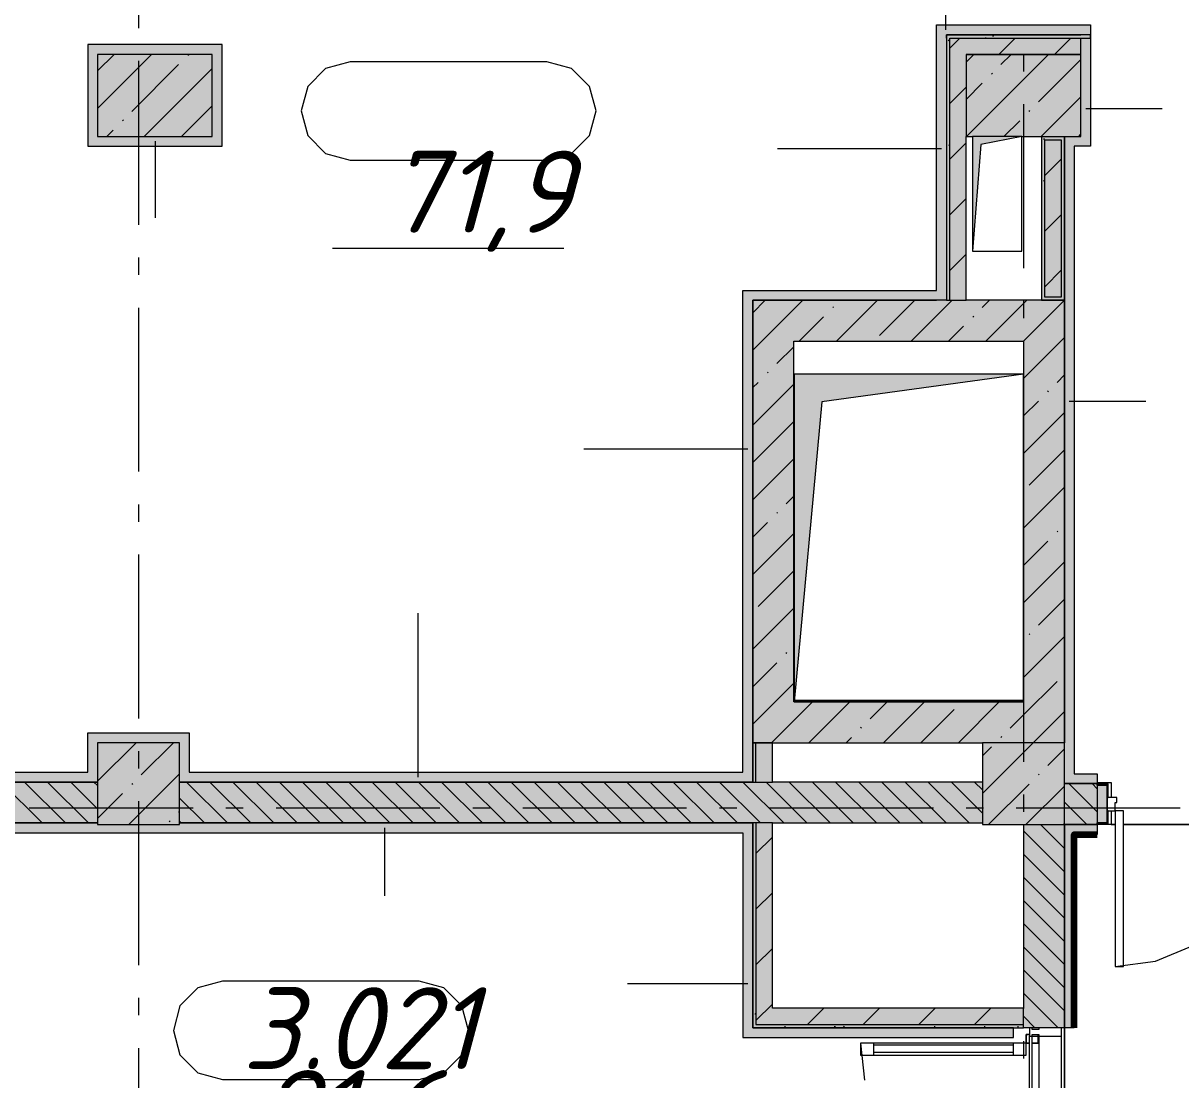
# Model space of a CAD drawing. Header units: millimetres. Extents: x -537608 to 253996, y -217170 to 186033.
# Drawn here: x -237480 to -230416, y 146964 to 153412 of the extents above; entities that cross this region are included whole.
import ezdxf

# ---------------------------------------------------------------- set-up
doc = ezdxf.new("R2010")
doc.units = ezdxf.units.MM
doc.layers.add('16) Лак 1.6м', color=160, linetype='Continuous', lineweight=90)
doc.layers.add('2) окраска коммуникации', color=152, linetype='Continuous', lineweight=30)
doc.layers.add('PDF _Геометрия', color=7, linetype='Continuous')
doc.layers.add('PDF _Текст', color=7, linetype='Continuous')
doc.layers.add('PDF _Сплошная заливка', color=7, linetype='Continuous', true_color=0xffffff)
doc.styles.add('PDF ISOCPEUR Italic', font='isocpeui.ttf')

msp = doc.modelspace()

# ---------------------------------------------------------------- hatches: boundary and pattern name
at = {"layer": '2) окраска коммуникации'}
h = msp.add_hatch(dxfattribs=at)
h.set_pattern_fill('ANSI31', color=5, scale=222)
h.set_pattern_definition([(45, (-258045.5, 58244.4), (-498.4042, 498.4042), [])])
edge = h.paths.add_edge_path()
edge.add_spline(control_points=[(-235816.1191, 159271.232), (-236159.4574, 159033.9082), (-238070.707, 158782.2879), (-238638.1634, 158432.2404), (-238105.9898, 157437.1958), (-235754.1232, 157437.1958), (-234964.4457, 157111.2328), (-232629.7463, 157197.0128), (-230260.7124, 156905.3617), (-229350.8658, 157179.8572), (-227823.0111, 157317.1047), (-227874.2427, 155408.2821), (-228097.4122, 152976.7837), (-227822.7426, 150724.7104), (-228269.0815, 149763.9784), (-227084.5653, 149112.0524), (-225299.2066, 148991.9613), (-224269.1925, 149077.7406), (-223393.6804, 150141.4089), (-223033.1746, 151942.7824), (-223033.1746, 154550.2232), (-224114.1503, 155620.6235), (-222534.7954, 157233.2822), (-223616.3097, 158108.2349), (-222328.7917, 159257.6825), (-224405.9872, 160750.2232), (-223221.471, 161659.5139), (-222637.7958, 162380.0636), (-222998.3466, 163910.6161), (-224371.6993, 165660.5215), (-222551.1261, 167750.2232), (-223117.6326, 168979.9453), (-222465.2915, 170352.4203), (-223735.6423, 171364.6211), (-222688.4609, 172325.3538), (-224215.7041, 173378.4158), (-222584.8491, 174510.7078), (-223546.1958, 175199.8757), (-221881.0047, 176020.4302), (-223048.3552, 176912.5392), (-223134.1899, 177993.3638), (-224026.8692, 177461.5296), (-225297.22, 177718.8682), (-226378.7358, 177221.3459), (-228541.766, 177135.5666), (-230052.4535, 177838.96), (-230103.9537, 176483.6406), (-230103.9537, 175397.7837), (-229211.2743, 175199.8757), (-230121.1209, 173498.5077), (-229039.6066, 172812.2698), (-230258.4573, 170776.7837), (-229761.2561, 169941.1373), (-230774.103, 168425.7837), (-229332.0829, 167750.2232), (-232123.453, 166650.2232), (-233452.141, 167750.2232), (-234104.4836, 166681.5095), (-235855.5078, 167750.2232), (-235443.0905, 165700.2452), (-235100.8307, 164170.835), (-235942.0098, 164546.6834), (-235461.3365, 162982.3976), (-236062.1774, 161973.2927), (-234156.6512, 161458.6141), (-236010.6772, 160206.231), (-235472.7808, 159508.5559), (-235816.1191, 159271.232)], knot_values=[0, 0, 0, 0, 1, 2, 3, 4, 5, 6, 7, 8, 9, 10, 11, 12, 13, 14, 15, 16, 17, 18, 19, 20, 21, 22, 23, 24, 25, 26, 27, 28, 29, 30, 31, 32, 33, 34, 35, 36, 37, 38, 39, 40, 41, 42, 43, 44, 45, 46, 47, 48, 49, 50, 51, 52, 53, 54, 55, 56, 57, 58, 59, 60, 61, 62, 63, 64, 65, 65, 65, 65], degree=3, periodic=0)
edge = h.paths.add_edge_path(flags=16)
edge.add_arc((-231889.6573, 159033.0748), 1468.0305, 125.00000005, 234.99999995, ccw=False)
edge.add_arc((-231607.6582, 161840.8916), 1959.6809, 125.00000005, 234.99999995, ccw=False)
edge.add_arc((-231767.132, 163405.6521), 965.4036, 67.59470151, 177.59470141, ccw=False)
edge.add_arc((-231443.7098, 163069.927), 1229.0586, -22.07713269, 87.92286721, ccw=False)
edge.add_arc((-231143.3293, 161410.3894), 1461.9881, -54.99999995, 54.99999995, ccw=False)
edge.add_arc((-231576.0596, 159327.8343), 1548.9823, -75.15767463, 34.84232527, ccw=False)
edge.add_arc((-231955.4787, 158374.0401), 947.5729, 215.00000005, 324.99999995, ccw=False)
edge = h.paths.add_edge_path(flags=16)
edge.add_arc((-225566.369, 153285.6185), 1536.9915, 125.00000005, 234.99999995, ccw=False)
edge.add_arc((-225538.421, 155843.592), 1585.7174, 125.00000005, 234.99999995, ccw=False)
edge.add_arc((-225137.7183, 159013.7421), 2284.3212, 125.00000005, 234.99999995, ccw=False)
edge.add_arc((-225658.2126, 162012.8119), 1376.867, 125.00000005, 234.99999995, ccw=False)
edge.add_arc((-225574.7307, 164105.3721), 1301.2124, 117.8493612, 227.8493611, ccw=False)
edge.add_arc((-225369.6285, 164519.2026), 1097.085, 27.81836399, 137.81836389, ccw=False)
edge.add_arc((-225613.8121, 163296.7221), 2117.3814, -54.99999995, 54.99999995, ccw=False)
edge.add_arc((-225663.381, 159757.0156), 2203.8023, -54.99999995, 54.99999995, ccw=False)
edge.add_arc((-225163.6815, 156860.1623), 1332.6027, -54.99999995, 54.99999995, ccw=False)
edge.add_arc((-225407.0732, 154329.3545), 1756.9432, -54.99999995, 54.99999995, ccw=False)
edge.add_arc((-225725.9779, 153175.5991), 1357.0078, 237.85706584, 347.85706574, ccw=False)
edge = h.paths.add_edge_path(flags=16)
edge.add_arc((-226395.9174, 168135.9149), 1371.9136, 125.00000005, 234.99999995, ccw=False)
edge.add_arc((-226384.8551, 170399.3253), 1391.2002, 125.00000005, 234.99999995, ccw=False)
edge.add_arc((-226325.4529, 172763.3694), 1494.7648, 125.00000005, 234.99999995, ccw=False)
edge.add_arc((-225896.8545, 175145.79), 1730.4953, 112.00238998, 222.00238988, ccw=False)
edge.add_arc((-226212.3841, 175253.0022), 1533.7869, -7.46862395, 102.53137595, ccw=False)
edge.add_arc((-225760.6269, 173526.9207), 1863.7748, -54.99999995, 54.99999995, ccw=False)
edge.add_arc((-225829.2376, 170375.5045), 1983.3939, -54.99999995, 54.99999995, ccw=False)
edge.add_arc((-225610.4468, 168098.6002), 1126.7789, -74.63234793, 35.36765197, ccw=False)
edge.add_arc((-226247.326, 167667.1454), 1142.021, 215.00000005, 324.99999995, ccw=False)
at = {"layer": 'PDF _Сплошная заливка', "true_color": 0x56bc34, "transparency": 33554559}
for points in [[(-231026.1938, 153341.2539), (-231026.1938, 153401.2546), (-231906.1919, 153401.2546), (-231906.1919, 153341.2539), (-231605.1918, 153341.2539)], [(-231906.1919, 151720.9088), (-231846.1935, 151720.9088), (-231846.1935, 153341.2539), (-231906.1919, 153341.2539), (-231906.1919, 151780.9073)], [(-236326.5393, 153220.9082), (-236266.5386, 153220.9082), (-236266.5386, 153280.9066), (-237086.5383, 153280.9066), (-237086.5383, 153220.9082), (-237026.5398, 153220.9082)], [(-236326.5393, 152660.9077), (-236266.5386, 152660.9077), (-236266.5386, 152720.9084), (-237026.5398, 152720.9084), (-237026.5398, 152660.9077)], [(-231026.1938, 152660.9077), (-230966.1931, 152660.9077), (-230966.1931, 152720.9084), (-231066.1935, 152720.9084), (-231066.1935, 152660.9077)], [(-232778.1833, 151720.9088), (-231906.1919, 151720.9088), (-231906.1919, 151780.9073), (-233088.1829, 151780.9073), (-233088.1829, 151720.9088), (-233028.1822, 151720.9088)], [(-236526.1913, 149021.2558), (-236526.1913, 149081.2565), (-237086.1917, 149081.2565), (-237086.1917, 149021.2558), (-237026.191, 149021.2558)], [(-233088.1829, 148781.2553), (-233088.1829, 148841.256), (-236526.1913, 148841.256), (-236526.1913, 148781.2553), (-233274.93, 148781.2553)]]:
    msp.add_hatch(color=85, dxfattribs=at).paths.add_polyline_path(points)
h = msp.add_hatch(color=85, dxfattribs=at)
h.paths.add_polyline_path([(-231026.1938, 152720.9084), (-230966.1931, 152720.9084), (-230966.1931, 153321.2551), (-231026.1938, 153321.2551), (-231026.1938, 153220.9082)], flags=0)
h.paths.add_polyline_path([(-230966.1931, 153341.2539), (-230966.1931, 153401.2546), (-231026.1938, 153401.2546), (-231026.1938, 153341.2539)], flags=0)
at = {"layer": 'PDF _Сплошная заливка', "transparency": 33554559}
for points in [[(-231026.1938, 153221.2548), (-231026.1938, 153321.2551), (-231826.1925, 153321.2551), (-231826.1925, 153221.2548), (-231605.1918, 153221.2548)], [(-231826.1925, 151720.9088), (-231726.1921, 151720.9088), (-231726.1921, 153221.2548), (-231826.1925, 153220.9082), (-231826.1925, 152044.853)], [(-231246.1933, 151720.9088), (-231146.1929, 151720.9088), (-231146.1929, 151740.9076), (-231246.1933, 151740.9076), (-231246.1933, 152700.9075), (-231146.1929, 152700.9075), (-231146.1929, 152720.9084), (-231266.1921, 152720.9084), (-231266.1921, 151720.9088)], [(-231146.1929, 151720.9088), (-231126.192, 151720.9088), (-231126.192, 152720.9084), (-231146.1929, 152720.9084), (-231146.1929, 151740.9076)], [(-232908.183, 149021.2558), (-232778.1833, 149021.2558), (-232778.1833, 151720.9088), (-233028.1822, 151720.9088), (-233028.1822, 149021.2558), (-233008.1834, 149021.2558)], [(-231126.192, 151470.9079), (-231126.192, 151720.9088), (-232778.1833, 151720.9088), (-232778.1833, 151470.9079), (-231376.193, 151470.9079)], [(-231187.7578, 149021.2558), (-231126.192, 149021.2558), (-231126.192, 151470.9079), (-231376.193, 151470.9079), (-231376.193, 149021.2558)], [(-231626.1917, 149021.2558), (-231376.193, 149021.2558), (-231376.193, 149271.2568), (-232778.1833, 149271.2568), (-232778.1833, 149021.2558)], [(-233008.1834, 147301.2569), (-232908.183, 147301.2569), (-232908.183, 148531.2565), (-233008.1834, 148531.2565), (-233008.1834, 147797.1596)], [(-231376.193, 147301.2569), (-231376.193, 147401.2574), (-232908.183, 147401.2574), (-232908.183, 147301.2569), (-231605.1918, 147301.2569)], [(-231376.193, 147281.256), (-231376.193, 147301.2569), (-233008.1834, 147301.2569), (-233008.1834, 147281.256), (-231605.1918, 147281.256)]]:
    msp.add_hatch(color=256, dxfattribs=at).paths.add_polyline_path(points)
at = {"layer": 'PDF _Сплошная заливка', "true_color": 0xe2e2e2, "transparency": 33554559}
msp.add_hatch(color=254, dxfattribs=at).paths.add_polyline_path([(-231686.1924, 152020.9078), (-231636.1923, 152670.9082), (-231386.1934, 152720.9084), (-231686.1924, 152720.9084), (-231686.1924, 152044.853)])
at = {"layer": 'PDF _Сплошная заливка', "true_color": 0x56bc34, "transparency": 33554559}
h = msp.add_hatch(color=85, dxfattribs=at)
h.paths.add_polyline_path([(-229100.5857, 148771.257), (-228936.1926, 148771.257), (-228936.1926, 148831.2555), (-229166.1926, 148831.2555), (-229166.1926, 148771.257)], flags=0)
h.paths.add_polyline_path([(-231126.192, 148771.257), (-230926.1934, 148771.257), (-230926.1934, 148831.2555), (-231126.192, 148831.2555)], flags=0)
at = {"layer": 'PDF _Сплошная заливка', "transparency": 33554559}
h = msp.add_hatch(color=256, dxfattribs=at)
h.paths.add_polyline_path([(-231626.1917, 148531.2565), (-231626.1917, 148781.2553), (-236526.1913, 148781.2553), (-236526.1913, 148531.2565), (-232908.183, 148531.2565)], flags=0)
h.paths.add_polyline_path([(-239526.192, 148531.2565), (-237026.191, 148531.2565), (-237026.191, 148781.2553), (-239526.192, 148781.2553)], flags=0)
h = msp.add_hatch(color=256, dxfattribs=at)
h.paths.add_polyline_path([(-229100.5857, 148521.2561), (-228736.194, 148521.2561), (-228736.194, 148771.257), (-229164.1925, 148769.2569), (-229164.1925, 148521.2561)], flags=0)
h.paths.add_polyline_path([(-230926.1934, 148521.2561), (-230928.1935, 148771.257), (-231126.192, 148771.257), (-231126.192, 148521.2561), (-230928.1935, 148521.2561)], flags=0)
at = {"layer": 'PDF _Сплошная заливка', "true_color": 0xff7d7d, "transparency": 33554559}
for points in [[(-233088.1829, 148471.2558), (-233028.1822, 148471.2558), (-233028.1822, 148531.2565), (-236526.1913, 148531.2565), (-236526.1913, 148521.2561), (-237026.191, 148521.2561), (-237026.191, 148531.2565), (-239466.1914, 148531.2565), (-239466.1914, 148471.2558), (-233274.93, 148471.2558)], [(-231436.1936, 147221.2575), (-231436.1936, 147281.256), (-233028.1822, 147281.256), (-233028.1822, 147221.2575), (-231605.1918, 147221.2575)]]:
    msp.add_hatch(color=11, dxfattribs=at).paths.add_polyline_path(points)
at = {"layer": 'PDF _Сплошная заливка', "transparency": 33554559}
h = msp.add_hatch(color=256, dxfattribs=at)
h.paths.add_polyline_path([(-231126.192, 136271.2587), (-231126.192, 136321.2589), (-231376.193, 136321.2589), (-231376.193, 136271.2587)], flags=0)
h.paths.add_polyline_path([(-231126.192, 136821.2584), (-231128.192, 137114.2584), (-231376.193, 137114.2584), (-231372.027, 136821.2584), (-231128.192, 136821.2584)], flags=0)
h.paths.add_polyline_path([(-231366.1925, 138876.2579), (-231126.192, 138878.2575), (-231128.192, 139271.2581), (-231376.193, 139271.2581), (-231374.1929, 138878.2575), (-231366.1925, 138878.2575)], flags=0)
h.paths.add_polyline_path([(-231222.6228, 139771.2585), (-231126.192, 139771.2585), (-231126.192, 145021.2577), (-231376.193, 145021.2577), (-231376.193, 139771.2585)], flags=0)
h.paths.add_polyline_path([(-231126.192, 145521.2574), (-231126.192, 146081.2579), (-231376.193, 146081.2579), (-231373.1056, 145521.2574), (-231206.8846, 145521.2574)], flags=0)
h.paths.add_polyline_path([(-231126.192, 147281.256), (-231126.192, 148521.2561), (-231376.193, 148521.2561), (-231376.193, 147281.256)], flags=0)
at = {"layer": 'PDF _Сплошная заливка', "true_color": 0xff7d7d, "transparency": 33554559}
h = msp.add_hatch(color=11, dxfattribs=at)
h.paths.add_polyline_path([(-229100.5857, 148461.2554), (-228736.194, 148461.2554), (-228736.194, 148521.2561), (-229166.1926, 148521.2561), (-229166.1926, 148461.2554)], flags=0)
h.paths.add_polyline_path([(-230926.1934, 148461.2554), (-230926.1934, 148521.2561), (-231066.1935, 148521.2561), (-231066.1935, 148461.2554)], flags=0)

# ---------------------------------------------------------------- linework, layer by layer
at = {"layer": '16) Лак 1.6м'}
msp.add_lwpolyline([(-231066.1935, 147281.256), (-231066.1935, 148461.2554), (-230926.1934, 148461.2554)], dxfattribs=at)
at = {"layer": 'PDF _Геометрия', "lineweight": 9}
for p, q in [((-231849.3518, 153371.2554), (-231849.3518, 154371.2549)), ((-231906.1919, 153341.2539), (-231906.1919, 153401.2546)), ((-231906.1919, 153401.2546), (-231026.1938, 153401.2546)), ((-231026.1938, 153401.2546), (-230966.1931, 153401.2546)), ((-230966.1931, 153401.2546), (-230966.1931, 153341.2539)), ((-231906.1919, 151780.9073), (-231906.1919, 153341.2539)), ((-231846.1935, 153321.2551), (-231846.1935, 153341.2539)), ((-231846.1935, 153341.2539), (-231026.1938, 153341.2539)), ((-231026.1938, 153341.2539), (-231846.1935, 153341.2539)), ((-231846.1935, 153341.2539), (-231846.1935, 153321.2551)), ((-231846.1935, 153321.2551), (-231846.1935, 153221.2548)), ((-231826.1925, 153260.2469), (-231765.1843, 153321.2551)), ((-231826.1925, 153221.2548), (-231826.1925, 153321.2551)), ((-231826.1925, 153321.2551), (-231026.1938, 153321.2551)), ((-231525.7737, 153221.2548), (-231425.7733, 153321.2551)), ((-231186.3627, 153221.2548), (-231086.3623, 153321.2551)), ((-230966.1931, 153341.2539), (-231026.1938, 153341.2539)), ((-231026.1938, 153321.2551), (-230966.1931, 153321.2551)), ((-231026.1938, 153221.2548), (-231026.1938, 153321.2551)), ((-230966.1931, 153341.2539), (-230966.1931, 153321.2551)), ((-230966.1931, 153321.2551), (-230966.1931, 153341.2539)), ((-230966.1931, 153321.2551), (-230966.1931, 152720.9084)), ((-236266.5386, 153280.9066), (-237086.5383, 153280.9066)), ((-237086.5383, 153280.9066), (-237086.5383, 153220.9082)), ((-236266.5386, 153220.9082), (-236266.5386, 153280.9066)), ((-237086.5383, 153220.9082), (-237086.5383, 152660.9077)), ((-237026.5398, 152891.9842), (-236697.6159, 153220.9082)), ((-237026.5398, 153120.0832), (-236925.7148, 153220.9082)), ((-237026.5398, 153220.9082), (-237026.5398, 152720.9084)), ((-236326.5393, 153220.9082), (-237026.5398, 153220.9082)), ((-236474.3546, 153216.0705), (-236469.6137, 153220.8112)), ((-236326.5393, 152720.9084), (-236326.5393, 153220.9082)), ((-236266.5386, 152720.9084), (-236266.5386, 153220.9082)), ((-231846.1935, 153221.2548), (-231846.1935, 151720.9088)), ((-231846.1935, 153221.2548), (-231846.1935, 151720.9088)), ((-231826.1925, 151720.9088), (-231826.1925, 153221.2548)), ((-231726.1921, 153221.2548), (-231026.1938, 153221.2548)), ((-231726.1921, 153174.1653), (-231679.4515, 153220.9082)), ((-231026.1938, 153220.9082), (-231726.1921, 153220.9082)), ((-231726.1921, 153220.9082), (-231726.1921, 152720.9084)), ((-231723.2533, 152720.9084), (-231223.2536, 153220.9082)), ((-231513.2134, 153159.0452), (-231451.3525, 153220.9082)), ((-231285.1144, 152930.9483), (-231026.1938, 153189.869)), ((-231026.1938, 152720.9084), (-231026.1938, 153220.9082)), ((-236816.5019, 152873.9231), (-236531.3798, 153159.0452)), ((-236741.4198, 152720.9084), (-236326.5393, 153135.789)), ((-231570.2386, 153102.022), (-231565.4957, 153106.7629)), ((-231726.1921, 152946.0664), (-231627.2618, 153044.9968)), ((-231826.1925, 152920.8359), (-231726.1921, 153020.8363)), ((-231267.0576, 152720.9084), (-231026.1938, 152961.7722)), ((-236513.3209, 152720.9084), (-236326.5393, 152907.69)), ((-230996.1923, 152891.9734), (-230530.0434, 152891.9734)), ((-236873.5273, 152816.8978), (-236868.7864, 152821.6407)), ((-231495.1544, 152720.9084), (-231399.1649, 152816.8978)), ((-231342.1397, 152873.9231), (-231337.3988, 152878.6639)), ((-236969.5188, 152720.9084), (-236930.5525, 152759.8746)), ((-237026.5398, 152720.9084), (-236326.5393, 152720.9084)), ((-236673.8193, 152690.9069), (-236673.8193, 152224.758)), ((-236266.5386, 152660.9077), (-236266.5386, 152720.9084)), ((-231826.1925, 152581.4249), (-231726.1921, 152681.4254)), ((-231726.1921, 151720.9088), (-231726.1921, 152720.9084)), ((-231726.1921, 152720.9084), (-231686.1924, 152720.9084)), ((-231386.1934, 152720.9084), (-231026.1938, 152720.9084)), ((-231266.1921, 152720.9084), (-231266.1921, 151720.9088)), ((-231246.1933, 151740.9076), (-231246.1933, 152700.9075)), ((-231246.1933, 152700.9075), (-231146.1929, 152700.9075)), ((-231146.1929, 152700.9075), (-231146.1929, 151740.9076)), ((-231126.192, 151720.9088), (-231126.192, 152720.9084)), ((-231126.192, 152720.9084), (-231126.192, 151720.9088)), ((-231038.9586, 152720.9084), (-231026.1938, 152733.6733)), ((-230966.1931, 152720.9084), (-230966.1931, 152660.9077)), ((-237086.5383, 152660.9077), (-237026.5398, 152660.9077)), ((-237026.5398, 152660.9077), (-236266.5386, 152660.9077)), ((-231876.1927, 152645.4775), (-232876.1922, 152645.4775)), ((-230966.1931, 152660.9077), (-231066.1935, 152660.9077)), ((-231066.1935, 152660.9077), (-231066.1935, 148831.2555)), ((-231246.1933, 152482.6022), (-231146.1929, 152582.6027)), ((-231826.1925, 152242.014), (-231726.1921, 152342.0144)), ((-231246.1933, 152143.1912), (-231146.1929, 152243.1917)), ((-231826.1925, 151902.603), (-231726.1921, 152002.6034)), ((-231246.1933, 151803.7803), (-231146.1929, 151903.7807)), ((-233088.1829, 151720.9088), (-233088.1829, 151780.9073)), ((-233088.1829, 151780.9073), (-231906.1919, 151780.9073)), ((-233088.1829, 148841.256), (-233088.1829, 151720.9088)), ((-233028.1822, 151644.0763), (-232951.3519, 151720.9088)), ((-232778.1833, 151720.9088), (-233028.1822, 151720.9088)), ((-233028.1822, 151720.9088), (-233028.1822, 149021.2558)), ((-233028.1822, 148781.2553), (-233028.1822, 151720.9088)), ((-233028.1822, 151720.9088), (-232778.1833, 151720.9088)), ((-232778.1833, 151665.9784), (-232723.2529, 151720.9088)), ((-231906.1919, 151720.9088), (-232778.1833, 151720.9088)), ((-232778.1833, 151720.9088), (-231906.1919, 151720.9088)), ((-232539.6554, 151676.4073), (-232534.9147, 151681.1481)), ((-232517.0559, 151470.9079), (-232267.0571, 151720.9088)), ((-232254.5334, 151505.3336), (-232038.9582, 151720.9088)), ((-232060.8601, 151470.9079), (-231810.8592, 151720.9088)), ((-231846.1935, 151720.9088), (-231906.1919, 151720.9088)), ((-231846.1935, 151720.9088), (-231826.1925, 151720.9088)), ((-231826.1925, 151720.9088), (-231726.1921, 151720.9088)), ((-231126.192, 151720.9088), (-231726.1921, 151720.9088)), ((-231627.2618, 151676.4073), (-231582.7602, 151720.9088)), ((-231604.6622, 151470.9079), (-231354.6634, 151720.9088)), ((-231376.5633, 151470.9079), (-231126.5644, 151720.9088)), ((-231266.1921, 151720.9088), (-231246.1933, 151720.9088)), ((-231146.1929, 151740.9076), (-231246.1933, 151740.9076)), ((-231246.1933, 151720.9088), (-231146.1929, 151720.9088)), ((-231146.1929, 151720.9088), (-231126.192, 151720.9088)), ((-231126.192, 151720.9088), (-231126.192, 149021.2558)), ((-231126.192, 151470.9079), (-231126.192, 151720.9088)), ((-233028.1822, 151415.9796), (-232778.1833, 151665.9784)), ((-232745.1549, 151470.9079), (-232596.6808, 151619.382)), ((-231684.2871, 151619.382), (-231679.5462, 151624.1228)), ((-231832.7611, 151470.9079), (-231741.3123, 151562.3567)), ((-232778.1833, 149271.2568), (-232778.1833, 151470.9079)), ((-232778.1833, 151470.9079), (-231376.193, 151470.9079)), ((-231376.193, 151243.1814), (-231148.4664, 151470.9079)), ((-231376.193, 151470.9079), (-231376.193, 149271.2568)), ((-231148.4664, 151470.9079), (-231126.192, 151493.1823)), ((-231126.192, 149021.2558), (-231126.192, 151470.9079)), ((-232881.805, 151334.2599), (-232778.1833, 151437.8794)), ((-232938.8281, 151277.2346), (-232934.0873, 151281.9754)), ((-231171.066, 151220.2093), (-231126.192, 151265.0834)), ((-233028.1822, 151187.8806), (-232995.8534, 151220.2093)), ((-233028.1822, 150959.7816), (-232778.1833, 151209.7826)), ((-231228.0913, 151163.1841), (-231223.3483, 151167.927)), ((-231376.193, 151015.0824), (-231285.1144, 151106.1609)), ((-231096.1928, 151104.8692), (-230630.0439, 151104.8692)), ((-233028.1822, 150731.6826), (-232778.1833, 150981.6836)), ((-231376.193, 150786.9834), (-231126.192, 151036.9844)), ((-233058.1836, 150812.1514), (-234058.1831, 150812.1514)), ((-231342.1397, 150592.9399), (-231126.192, 150808.8854)), ((-233028.1822, 150503.5858), (-232778.1833, 150753.5847)), ((-231376.193, 150330.7877), (-231126.192, 150580.7864)), ((-232824.7797, 150478.8893), (-232778.1833, 150525.4857)), ((-232881.805, 150421.864), (-232877.062, 150426.607)), ((-233028.1822, 150275.4869), (-232938.8281, 150364.8409)), ((-233028.1822, 150047.3879), (-232778.1833, 150297.3889)), ((-231171.066, 150307.8156), (-231166.3252, 150312.5564)), ((-231376.193, 150102.6887), (-231228.0913, 150250.7903)), ((-231376.193, 149874.5897), (-231126.192, 150124.5907)), ((-232995.8534, 149851.6198), (-232778.1833, 150069.2899)), ((-231285.1144, 149737.5693), (-231126.192, 149896.4917)), ((-235069.2252, 148811.2567), (-235069.2252, 149811.2562)), ((-233028.1822, 149591.1921), (-232778.1833, 149841.191)), ((-231376.193, 149418.3939), (-231126.192, 149668.3928)), ((-231342.1397, 149680.544), (-231337.3988, 149685.287)), ((-232824.7797, 149566.4956), (-232820.0389, 149571.2364)), ((-233028.1822, 149363.0931), (-232881.805, 149509.4703)), ((-233028.1822, 149134.9942), (-232778.1833, 149384.9952)), ((-231376.193, 149190.295), (-231171.066, 149395.4219)), ((-232778.1833, 149156.8962), (-232663.8228, 149271.2568)), ((-231376.193, 149271.2568), (-232778.1833, 149271.2568)), ((-232685.7248, 149021.2558), (-232435.7238, 149271.2568)), ((-232311.5587, 149167.323), (-232207.6248, 149271.2568)), ((-232229.5268, 149021.2558), (-231979.528, 149271.2568)), ((-232001.4279, 149021.2558), (-231798.3354, 149224.3483)), ((-231773.331, 149021.2558), (-231523.3301, 149271.2568)), ((-231317.1331, 149021.2558), (-231126.192, 149212.1969)), ((-232913.8215, 149021.2558), (-232778.1833, 149156.8962)), ((-231456.1881, 149110.2998), (-231376.193, 149190.295)), ((-237086.1917, 149021.2558), (-237086.1917, 149081.2565)), ((-237086.1917, 149081.2565), (-236526.1913, 149081.2565)), ((-236526.1913, 149081.2565), (-236466.1927, 149081.2565)), ((-236466.1927, 149081.2565), (-236466.1927, 148841.256)), ((-232368.5818, 149110.2998), (-232363.841, 149115.0407)), ((-237086.1917, 148841.256), (-237086.1917, 149021.2558)), ((-237026.191, 148786.5602), (-236791.4954, 149021.2558)), ((-236526.1913, 149021.2558), (-237026.191, 149021.2558)), ((-237026.191, 149021.2558), (-237026.191, 148521.2561)), ((-236759.4788, 148825.1756), (-236563.3985, 149021.2558)), ((-236526.1913, 148521.2561), (-236526.1913, 149021.2558)), ((-233028.1822, 149021.2558), (-233028.1822, 148781.2553)), ((-233008.1834, 149021.2558), (-233028.1822, 149021.2558)), ((-233028.1822, 149021.2558), (-233008.1834, 149021.2558)), ((-233008.1834, 148781.2553), (-233008.1834, 149021.2558)), ((-233008.1834, 149021.2558), (-232908.183, 149021.2558)), ((-232908.183, 149021.2558), (-233008.1834, 149021.2558)), ((-232908.183, 148781.2553), (-232908.183, 149021.2558)), ((-232908.183, 149021.2558), (-232778.1833, 149021.2558)), ((-232778.1833, 149021.2558), (-231626.1917, 149021.2558)), ((-232457.6258, 149021.2558), (-232425.6071, 149053.2746)), ((-231626.1917, 148712.1972), (-231317.1331, 149021.2558)), ((-231126.192, 149021.2558), (-231626.1917, 149021.2558)), ((-231626.1917, 149021.2558), (-231626.1917, 148521.2561)), ((-231626.1917, 148940.2961), (-231570.2386, 148996.2493)), ((-231513.2134, 149053.2746), (-231508.4725, 149058.0154)), ((-231126.192, 148521.2561), (-231126.192, 149021.2558)), ((-231228.0913, 148882.2009), (-231126.192, 148984.098)), ((-238024.4402, 148841.256), (-237086.1917, 148841.256)), ((-236835.2993, 148521.2561), (-236526.1913, 148830.3642)), ((-236466.1927, 148841.256), (-233088.1829, 148841.256)), ((-232911.0722, 148781.2553), (-232908.183, 148784.1468)), ((-231285.1144, 148825.1756), (-231280.3736, 148829.9164)), ((-231066.1935, 148831.2555), (-230926.1934, 148831.2555)), ((-230926.1934, 148831.2555), (-230926.1934, 148771.257)), ((-237026.191, 148781.2553), (-239526.192, 148781.2553)), ((-238084.4409, 148781.2553), (-237086.1917, 148781.2553)), ((-237364.0024, 148531.2565), (-237614.0011, 148781.2553)), ((-237222.5791, 148531.2565), (-237472.5801, 148781.2553)), ((-237081.1581, 148531.2565), (-237331.159, 148781.2553)), ((-237026.191, 148617.7105), (-237189.738, 148781.2553)), ((-237086.1917, 148781.2553), (-237026.191, 148781.2553)), ((-237026.191, 148759.1316), (-237048.3169, 148781.2553)), ((-236816.5019, 148768.1503), (-236811.7612, 148772.8932)), ((-233028.1822, 148781.2553), (-236526.1913, 148781.2553)), ((-236526.1913, 148781.2553), (-233088.1829, 148781.2553)), ((-236232.6317, 148531.2565), (-236482.6306, 148781.2553)), ((-236091.2085, 148531.2565), (-236341.2094, 148781.2553)), ((-235949.7874, 148531.2565), (-236199.7884, 148781.2553)), ((-235808.3664, 148531.2565), (-236058.3673, 148781.2553)), ((-235666.9453, 148531.2565), (-235916.9463, 148781.2553)), ((-235525.5243, 148531.2565), (-235775.5231, 148781.2553)), ((-235384.1032, 148531.2565), (-235634.102, 148781.2553)), ((-235242.6821, 148531.2565), (-235492.681, 148781.2553)), ((-235101.2611, 148531.2565), (-235351.2599, 148781.2553)), ((-234959.8379, 148531.2565), (-235209.8389, 148781.2553)), ((-234818.4168, 148531.2565), (-235068.4178, 148781.2553)), ((-234676.9958, 148531.2565), (-234926.9967, 148781.2553)), ((-234535.5747, 148531.2565), (-234785.5757, 148781.2553)), ((-234394.1537, 148531.2565), (-234644.1524, 148781.2553)), ((-234252.7326, 148531.2565), (-234502.7314, 148781.2553)), ((-234111.3116, 148531.2565), (-234361.3103, 148781.2553)), ((-233969.8905, 148531.2565), (-234219.8893, 148781.2553)), ((-233828.4673, 148531.2565), (-234078.4682, 148781.2553)), ((-233687.0463, 148531.2565), (-233937.0472, 148781.2553)), ((-233545.6251, 148531.2565), (-233795.6262, 148781.2553)), ((-233404.2041, 148531.2565), (-233654.205, 148781.2553)), ((-233262.783, 148531.2565), (-233512.7819, 148781.2553)), ((-233121.362, 148531.2565), (-233371.3608, 148781.2553)), ((-232979.9409, 148531.2565), (-233229.9397, 148781.2553)), ((-232838.5199, 148531.2565), (-233088.5187, 148781.2553)), ((-233088.1829, 148781.2553), (-233028.1822, 148781.2553)), ((-233028.1822, 148781.2553), (-233008.1834, 148781.2553)), ((-233008.1834, 148781.2553), (-232908.183, 148781.2553)), ((-232697.0967, 148531.2565), (-232947.0976, 148781.2553)), ((-231626.1917, 148781.2553), (-232908.183, 148781.2553)), ((-232555.6756, 148531.2565), (-232805.6766, 148781.2553)), ((-232414.2546, 148531.2565), (-232664.2555, 148781.2553)), ((-232272.8335, 148531.2565), (-232522.8345, 148781.2553)), ((-232131.4124, 148531.2565), (-232381.4112, 148781.2553)), ((-231989.9914, 148531.2565), (-232239.9902, 148781.2553)), ((-231848.5703, 148531.2565), (-232098.5692, 148781.2553)), ((-231707.1471, 148531.2565), (-231957.148, 148781.2553)), ((-231626.1917, 148591.7222), (-231815.727, 148781.2553)), ((-231626.1917, 148733.1433), (-231674.3059, 148781.2553)), ((-231589.0339, 148521.2561), (-231342.1397, 148768.1503)), ((-231360.9371, 148521.2561), (-231126.192, 148755.9991)), ((-230926.1934, 148771.257), (-231126.192, 148771.257)), ((-231126.192, 148771.257), (-230926.1934, 148771.257)), ((-230926.1934, 148598.8291), (-231098.6191, 148771.257)), ((-230926.1934, 148740.2502), (-230957.1981, 148771.257)), ((-230858.1923, 148769.2569), (-230928.1935, 148769.2569)), ((-230928.1935, 148769.2569), (-230928.1935, 148761.2566)), ((-230928.1935, 148761.2566), (-230866.1927, 148761.2566)), ((-230866.1927, 148761.2566), (-230926.1934, 148761.2566)), ((-230926.1934, 148761.2566), (-230926.1934, 148531.2565)), ((-230866.1927, 148761.2566), (-230866.1927, 148686.2562)), ((-230866.1927, 148531.2565), (-230866.1927, 148761.2566)), ((-230858.1923, 148686.2562), (-230858.1923, 148769.2569)), ((-237026.191, 148558.4613), (-236873.5273, 148711.1272)), ((-236374.0528, 148531.2565), (-236526.1913, 148683.395)), ((-230990.0413, 148521.2561), (-231126.192, 148657.4067)), ((-230806.192, 148686.2562), (-230866.1927, 148686.2562)), ((-230866.1927, 148686.2562), (-230866.1927, 148606.2568)), ((-230866.1927, 148686.2562), (-230858.1923, 148686.2562)), ((-230816.1925, 148606.2568), (-230816.1925, 148656.257)), ((-230816.1925, 148656.257), (-230806.192, 148656.257)), ((-230806.192, 148656.257), (-230806.192, 148686.2562)), ((-236531.3798, 148597.0766), (-236526.1913, 148602.2653)), ((-230866.1927, 148606.2568), (-230816.1925, 148606.2568)), ((-230858.1923, 148606.2568), (-230866.1927, 148606.2568)), ((-230866.1927, 148606.2568), (-230866.1927, 148531.2565)), ((-230858.1923, 148523.2561), (-230858.1923, 148606.2568)), ((-230766.1923, 148606.2568), (-230816.1925, 148606.2568)), ((-230816.1925, 148606.2568), (-230816.1925, 147656.2575)), ((-230766.1923, 147656.2575), (-230766.1923, 148606.2568)), ((-239466.1914, 148531.2565), (-237026.191, 148531.2565)), ((-237026.191, 148531.2565), (-239466.1914, 148531.2565)), ((-237026.191, 148521.2561), (-236526.1913, 148521.2561)), ((-236588.4051, 148540.0535), (-236583.6622, 148544.7943)), ((-236515.4738, 148531.2565), (-236526.1913, 148541.9739)), ((-233028.1822, 148531.2565), (-236526.1913, 148531.2565)), ((-236526.1913, 148531.2565), (-233028.1822, 148531.2565)), ((-235274.6535, 148501.2573), (-235274.6535, 148087.0397)), ((-233028.1822, 148471.2558), (-233028.1822, 148531.2565)), ((-233028.1822, 148531.2565), (-233028.1822, 147281.256)), ((-233008.1834, 148531.2565), (-233028.1822, 148531.2565)), ((-232908.183, 148531.2565), (-233008.1834, 148531.2565)), ((-233008.1834, 148531.2565), (-233008.1834, 147301.2569)), ((-232908.183, 147401.2574), (-232908.183, 148531.2565)), ((-232908.183, 148531.2565), (-231626.1917, 148531.2565)), ((-231626.1917, 148521.2561), (-231126.192, 148521.2561)), ((-231376.193, 148521.2561), (-231376.193, 147401.2574)), ((-231126.192, 148374.5645), (-231272.8835, 148521.2561)), ((-231132.8381, 148521.2561), (-231126.192, 148527.9022)), ((-231126.192, 148515.9857), (-231131.4624, 148521.2561)), ((-231126.192, 147281.256), (-231126.192, 148521.2561)), ((-231126.192, 148521.2561), (-231066.1935, 148521.2561)), ((-231066.1935, 148521.2561), (-231126.192, 148521.2561)), ((-231126.192, 148521.2561), (-231126.192, 147281.256)), ((-231066.1935, 148521.2561), (-230926.1934, 148521.2561)), ((-230926.1934, 148521.2561), (-231066.1935, 148521.2561)), ((-230928.1935, 148531.2565), (-230928.1935, 148523.2561)), ((-230866.1927, 148531.2565), (-230928.1935, 148531.2565)), ((-230928.1935, 148523.2561), (-230858.1923, 148523.2561)), ((-230926.1934, 148531.2565), (-230866.1927, 148531.2565)), ((-230926.1934, 148521.2561), (-230926.1934, 148461.2554)), ((-239466.1914, 148471.2558), (-233088.1829, 148471.2558)), ((-233088.1829, 148471.2558), (-233088.1829, 147221.2575)), ((-233028.1822, 147281.256), (-233028.1822, 148471.2558)), ((-233008.1834, 148344.7354), (-232908.183, 148444.7358)), ((-231126.192, 148233.1435), (-231376.193, 148483.1444)), ((-230926.1934, 148461.2554), (-231066.1935, 148461.2554)), ((-231066.1935, 148461.2554), (-231066.1935, 147281.256)), ((-231126.192, 148091.7224), (-231376.193, 148341.7213)), ((-231126.192, 147950.3014), (-231376.193, 148200.3002)), ((-233008.1834, 148005.3244), (-232908.183, 148105.3227)), ((-231126.192, 147808.8803), (-231376.193, 148058.8791)), ((-231126.192, 147667.4593), (-231376.193, 147917.4581)), ((-233008.1834, 147665.9135), (-232908.183, 147765.9117)), ((-231126.192, 147526.0361), (-231376.193, 147776.037)), ((-230570.3144, 147688.6271), (-230341.1928, 147783.5315)), ((-230816.1925, 147656.2575), (-230570.3144, 147688.6271)), ((-230816.1925, 147656.2575), (-230766.1923, 147656.2575)), ((-231126.192, 147384.615), (-231376.193, 147634.616)), ((-233058.1836, 147550.7197), (-233792.8359, 147550.7197)), ((-231164.2541, 147281.256), (-231376.193, 147493.1949)), ((-233008.1834, 147326.5003), (-232908.183, 147426.5007)), ((-231376.193, 147401.2574), (-232908.183, 147401.2574)), ((-232694.0158, 147301.2569), (-232594.0154, 147401.2574)), ((-232354.6048, 147301.2569), (-232254.6044, 147401.2574)), ((-232015.1939, 147301.2569), (-231915.1934, 147401.2574)), ((-231675.7829, 147301.2569), (-231575.7825, 147401.2574)), ((-231376.193, 147301.2569), (-231376.193, 147401.2574)), ((-233008.1834, 147301.2569), (-232908.183, 147301.2569)), ((-232908.183, 147301.2569), (-231376.193, 147301.2569)), ((-231305.6772, 147281.256), (-231376.193, 147351.7739)), ((-231376.193, 147281.256), (-231376.193, 147301.2569)), ((-231436.1936, 147281.256), (-233028.1822, 147281.256)), ((-233028.1822, 147281.256), (-233008.1834, 147281.256)), ((-233008.1834, 147281.256), (-232908.183, 147281.256)), ((-232908.183, 147281.256), (-231376.193, 147281.256)), ((-231436.1936, 147221.2575), (-231436.1936, 147281.256)), ((-231126.192, 147281.256), (-231376.193, 147281.256)), ((-231359.1932, 147187.2559), (-231359.1932, 147241.2563)), ((-231359.1932, 147241.2563), (-231340.1934, 147241.2563)), ((-231340.1934, 147241.2563), (-231359.1932, 147241.2563)), ((-231359.1932, 147241.2563), (-231359.1932, 147187.2559)), ((-231323.1936, 147281.256), (-231340.1934, 147281.256)), ((-231340.1934, 147281.256), (-231340.1934, 147231.2558)), ((-231340.1934, 146131.2559), (-231340.1934, 147231.2558)), ((-231340.1934, 147231.2558), (-231323.1936, 147231.2558)), ((-231323.1936, 147271.2577), (-231323.1936, 147281.256)), ((-231283.1918, 147271.2577), (-231323.1936, 147271.2577)), ((-231323.1936, 147241.2563), (-231283.1918, 147241.2563)), ((-231323.1936, 147231.2558), (-231323.1936, 147241.2563)), ((-231323.1936, 147231.2558), (-231283.1918, 147231.2558)), ((-231323.1936, 146131.2559), (-231323.1936, 147231.2558)), ((-231287.192, 147241.2563), (-231287.192, 147187.2559)), ((-231287.192, 147187.2559), (-231287.192, 147241.2563)), ((-231143.1917, 147281.256), (-231283.1918, 147281.256)), ((-231283.1918, 147281.256), (-231283.1918, 147271.2577)), ((-231283.1918, 147241.2563), (-231283.1918, 147231.2558)), ((-231283.1918, 147231.2558), (-231283.1918, 146131.2559)), ((-231283.1918, 147231.2558), (-231143.1917, 147231.2558)), ((-231143.1917, 147231.2558), (-231143.1917, 147281.256)), ((-231143.1917, 146131.2559), (-231143.1917, 147231.2558)), ((-231066.1935, 147281.256), (-231126.192, 147281.256)), ((-233088.1829, 147221.2575), (-233028.1822, 147221.2575)), ((-233028.1822, 147221.2575), (-231436.1936, 147221.2575)), ((-231359.1932, 147187.2559), (-232371.1934, 147187.2559)), ((-232371.1934, 147187.2559), (-232371.1934, 147115.2568)), ((-231359.1932, 147187.2559), (-232371.1934, 147187.2559)), ((-232371.1934, 147187.2559), (-232371.1934, 147115.2568)), ((-231359.1932, 147187.2559), (-232371.1934, 147187.2559)), ((-232371.1934, 147187.2559), (-232345.8186, 146962.0656)), ((-232291.1917, 147187.2559), (-232291.1917, 147115.2568)), ((-232291.1917, 147177.2576), (-231439.1927, 147177.2576)), ((-231439.1927, 147187.2559), (-231439.1927, 147115.2568)), ((-231359.1932, 147115.2568), (-231359.1932, 147187.2559)), ((-231359.1932, 147115.2568), (-231359.1932, 147187.2559)), ((-231359.1932, 147187.2559), (-231340.1934, 147187.2559)), ((-231340.1934, 147187.2559), (-231359.1932, 147187.2559)), ((-231287.192, 147187.2559), (-231323.1936, 147187.2559)), ((-231323.1936, 147187.2559), (-231287.192, 147187.2559)), ((-232371.1934, 147115.2568), (-231359.1932, 147115.2568)), ((-232371.1934, 147115.2568), (-231359.1932, 147115.2568)), ((-232291.1917, 147133.2577), (-231439.1927, 147133.2577))]:
    msp.add_line(p, q, dxfattribs=at)
at = {"layer": 'PDF _Геометрия', "color": 253, "lineweight": 9, "true_color": 0xaaaaaa}
for p, q in [((-236776.1922, 153487.0455), (-236776.1922, 153381.2106)), ((-236776.1922, 153181.212), (-236776.1922, 152181.2124)), ((-235484.2349, 153176.174), (-235634.2355, 153135.9827)), ((-234284.2346, 153176.174), (-235484.2349, 153176.174)), ((-234134.2362, 153135.9827), (-234284.2346, 153176.174)), ((-231376.193, 153222.835), (-231376.193, 153117.0023)), ((-235634.2355, 153135.9827), (-235744.0426, 153026.1756)), ((-234024.4269, 153026.1756), (-234134.2362, 153135.9827)), ((-235744.0426, 153026.1756), (-235784.2339, 152876.1751)), ((-233984.2356, 152876.1751), (-234024.4269, 153026.1756)), ((-231376.193, 152917.0015), (-231376.193, 151917.002)), ((-235784.2339, 152876.1751), (-235744.0426, 152726.1745)), ((-234024.4269, 152726.1745), (-233984.2356, 152876.1751)), ((-235744.0426, 152726.1745), (-235634.2355, 152616.3674)), ((-234134.2362, 152616.3674), (-234024.4269, 152726.1745)), ((-231386.1934, 152720.9084), (-231686.1924, 152720.9084)), ((-231686.1924, 152720.9084), (-231686.1924, 152020.9078)), ((-231636.1923, 152670.9082), (-231686.1924, 152020.9078)), ((-231386.1934, 152720.9084), (-231636.1923, 152670.9082)), ((-231386.1934, 152020.9078), (-231386.1934, 152720.9084)), ((-235634.2355, 152616.3674), (-235484.2349, 152576.1761)), ((-234284.2346, 152576.1761), (-234134.2362, 152616.3674)), ((-235484.2349, 152576.1761), (-234284.2346, 152576.1761)), ((-235593.2734, 152038.1401), (-234180.361, 152038.1401)), ((-236776.1922, 151981.2117), (-236776.1922, 151875.3789)), ((-231686.1924, 152020.9078), (-231386.1934, 152020.9078)), ((-231376.193, 151717.0033), (-231376.193, 151611.1685)), ((-236776.1922, 151675.3781), (-236776.1922, 150675.3786)), ((-231376.193, 151411.1699), (-231376.193, 150411.1703)), ((-231376.193, 151270.9093), (-232776.1919, 151270.9093)), ((-232776.1919, 151270.9093), (-232776.1919, 149270.908)), ((-231376.193, 151270.9093), (-232606.1925, 151100.9078)), ((-231376.193, 149270.908), (-231376.193, 151270.9093)), ((-232606.1925, 151100.9078), (-232776.1919, 149270.908)), ((-236776.1922, 150475.38), (-236776.1922, 150369.5451)), ((-231376.193, 150211.1695), (-231376.193, 150105.3368)), ((-236776.1922, 150169.5465), (-236776.1922, 149169.5469)), ((-231376.193, 149905.3361), (-231376.193, 148905.3365)), ((-232776.1919, 149270.908), (-231376.193, 149270.908)), ((-236776.1922, 148969.5462), (-236776.1922, 148863.7135)), ((-236776.1922, 148663.7127), (-236776.1922, 147663.7131)), ((-231376.193, 148705.3357), (-231376.193, 148599.503)), ((-236442.9559, 148621.2564), (-237442.9554, 148621.2564)), ((-236137.1224, 148621.2564), (-236242.9551, 148621.2564)), ((-234937.122, 148621.2564), (-235937.1216, 148621.2564)), ((-234631.2886, 148621.2564), (-234737.1213, 148621.2564)), ((-233431.2882, 148621.2564), (-234431.2878, 148621.2564)), ((-233125.4548, 148621.2564), (-233231.2896, 148621.2564)), ((-231925.4566, 148621.2564), (-232925.4561, 148621.2564)), ((-231619.6231, 148621.2564), (-231725.4558, 148621.2564)), ((-230419.6228, 148621.2564), (-231419.6223, 148621.2564)), ((-231376.193, 148399.5023), (-231376.193, 147399.5027)), ((-236413.3399, 147525.4418), (-236523.147, 147415.6348)), ((-236263.3393, 147565.6354), (-236413.3399, 147525.4418)), ((-235063.3389, 147565.6354), (-236263.3393, 147565.6354)), ((-234913.3405, 147525.4418), (-235063.3389, 147565.6354)), ((-234803.5313, 147415.6348), (-234913.3405, 147525.4418)), ((-236776.1922, 147463.7124), (-236776.1922, 147357.8797)), ((-236523.147, 147415.6348), (-236563.3404, 147265.6342)), ((-234763.34, 147265.6342), (-234803.5313, 147415.6348)), ((-236563.3404, 147265.6342), (-236523.147, 147115.6357)), ((-234803.5313, 147115.6357), (-234763.34, 147265.6342)), ((-236776.1922, 147157.881), (-236776.1922, 146157.8793)), ((-231376.193, 147199.504), (-231376.193, 147093.6692)), ((-236523.147, 147115.6357), (-236413.3399, 147005.8287)), ((-234913.3405, 147005.8287), (-234803.5313, 147115.6357)), ((-236413.3399, 147005.8287), (-236263.3393, 146965.6351)), ((-236263.3393, 146965.6351), (-235063.3389, 146965.6351)), ((-235063.3389, 146965.6351), (-234913.3405, 147005.8287))]:
    msp.add_line(p, q, dxfattribs=at)
at = {"layer": 'PDF _Геометрия', "color": 8, "lineweight": 9, "true_color": 0x787878}
for p, q in [((-231830.0226, 153304.5956), (-231833.3769, 153310.4021)), ((-231605.0067, 153321.2551), (-231606.5998, 153324.0152)), ((-231561.4848, 153336.1622), (-231564.839, 153330.3557)), ((-231829.0969, 152669.4463), (-231832.4512, 152663.6398)), ((-231247.6466, 152702.2896), (-231251.0008, 152708.0983)), ((-231250.3679, 152452.6353), (-231253.7222, 152446.8267)), ((-231126.192, 152261.313), (-231128.5451, 152257.2397)), ((-231203.216, 151721.5052), (-231203.5605, 151720.9088)), ((-233012.0867, 147369.2494), (-233015.4389, 147363.4429)), ((-232834.9933, 147289.814), (-232828.2869, 147289.814)), ((-232530.1933, 147289.814), (-232523.4868, 147289.814)), ((-232470.5457, 147291.2264), (-232473.8978, 147285.4198)), ((-231920.5931, 147289.814), (-231913.8866, 147289.814)), ((-231615.793, 147289.814), (-231609.0865, 147289.814)), ((-231412.5929, 147289.814), (-231405.8865, 147289.814))]:
    msp.add_line(p, q, dxfattribs=at)
at = {"layer": 'PDF _Геометрия', "color": 9, "lineweight": 9, "true_color": 0xc0c0c0}
for p, q in [((-231376.193, 149277.9826), (-232776.1919, 149277.9826)), ((-230926.1934, 148779.2574), (-230841.1926, 148779.2574)), ((-230841.1926, 148779.2574), (-230841.1926, 148686.2562)), ((-230841.1926, 148606.2568), (-230841.1926, 148521.2561)), ((-230816.1925, 148521.2561), (-230926.1934, 148521.2561)), ((-230841.1926, 148521.2561), (-230816.1925, 148521.2561)), ((-229326.1937, 148521.2561), (-230766.1923, 148521.2561)), ((-230766.1923, 148521.2561), (-229326.1937, 148521.2561)), ((-231126.192, 147281.256), (-231126.192, 146081.2579)), ((-231126.192, 146081.2579), (-231126.192, 147281.256))]:
    msp.add_line(p, q, dxfattribs=at)
at = {"layer": 'PDF _Сплошная заливка', "lineweight": 35, "transparency": 33554559}
for points in [[(-231846.1935, 153321.2551), (-230966.1931, 153321.2551), (-231846.1935, 153341.2539), (-230966.1931, 153341.2539)], [(-231826.1925, 151720.9088), (-231826.1925, 153321.2551), (-231846.1935, 151720.9088), (-231846.1935, 153321.2551)], [(-236326.5393, 152720.9084), (-236326.5393, 153220.9082), (-237026.5398, 152720.9084), (-237026.5398, 153220.9082)], [(-231726.1921, 152720.9084), (-231026.1938, 152720.9084), (-231726.1921, 153220.9082), (-231026.1938, 153220.9082)], [(-231146.1929, 151740.9076), (-231146.1929, 152700.9075), (-231246.1933, 151740.9076), (-231246.1933, 152700.9075)], [(-237026.191, 148521.2561), (-236526.1913, 148521.2561), (-237026.191, 149021.2558), (-236526.1913, 149021.2558)], [(-233008.1834, 148781.2553), (-233008.1834, 149021.2558), (-233028.1822, 148781.2553), (-233028.1822, 149021.2558)], [(-232908.183, 148781.2553), (-232908.183, 149021.2558), (-233008.1834, 148781.2553), (-233008.1834, 149021.2558)], [(-231626.1917, 148521.2561), (-231126.192, 148521.2561), (-231626.1917, 149021.2558), (-231126.192, 149021.2558)], [(-233008.1834, 147281.256), (-233008.1834, 148531.2565), (-233028.1822, 147281.256), (-233028.1822, 148531.2565)]]:
    msp.add_solid(points, dxfattribs=at)
at = {"layer": 'PDF _Сплошная заливка', "color": 85, "lineweight": 35, "true_color": 0x56bc34, "transparency": 33554559}
for points in [[(-237026.5398, 152660.9077), (-237026.5398, 153220.9082), (-237086.5383, 152660.9077), (-237086.5383, 153220.9082)], [(-236266.5386, 152720.9084), (-236266.5386, 153220.9082), (-236326.5393, 152720.9084), (-236326.5393, 153220.9082)], [(-231066.1935, 148831.2555), (-231066.1935, 152720.9084), (-231126.192, 148831.2555), (-231126.192, 152720.9084)], [(-233028.1822, 148781.2553), (-233028.1822, 151720.9088), (-233088.1829, 148781.2553), (-233088.1829, 151720.9088)], [(-236466.1927, 148841.256), (-236466.1927, 149081.2565), (-236526.1913, 148841.256), (-236526.1913, 149081.2565)], [(-237026.191, 148781.2553), (-237026.191, 149021.2558), (-237086.1917, 148781.2553), (-237086.1917, 149021.2558)], [(-237086.1917, 148781.2553), (-237086.1917, 148841.256), (-238084.4409, 148781.2553), (-238084.4409, 148841.256)]]:
    msp.add_solid(points, dxfattribs=at)
at = {"layer": 'PDF _Сплошная заливка', "color": 254, "lineweight": 35, "true_color": 0xe2e2e2, "transparency": 33554559}
msp.add_solid([(-232776.1919, 149270.908), (-232606.1925, 151100.9078), (-232776.1919, 151270.9093), (-231376.193, 151270.9093)], dxfattribs=at)
at = {"layer": 'PDF _Сплошная заливка', "color": 7, "lineweight": 35, "true_color": 0xf4f4f4, "transparency": 33554559}
msp.add_solid([(-230866.1927, 148531.2565), (-230866.1927, 148761.2566), (-230926.1934, 148531.2565), (-230926.1934, 148761.2566)], dxfattribs=at)
at = {"layer": 'PDF _Сплошная заливка', "color": 11, "lineweight": 35, "true_color": 0xff7d7d, "transparency": 33554559}
for points in [[(-231066.1935, 147281.256), (-231066.1935, 148521.2561), (-231126.192, 147281.256), (-231126.192, 148521.2561)], [(-233028.1822, 147221.2575), (-233028.1822, 148471.2558), (-233088.1829, 147221.2575), (-233088.1829, 148471.2558)]]:
    msp.add_solid(points, dxfattribs=at)

# ---------------------------------------------------------------- texts
at = {"layer": 'PDF _Текст', "char_height": 500, "attachment_point": 4, "style": 'PDF ISOCPEUR Italic'}
for s, insert in [('71,9', (-235266.5649, 152325.5158)), ('3.021', (-236144.6706, 147278.9211)), ('21,6', (-236045.6692, 146714.9765))]:
    msp.add_mtext(s, dxfattribs=dict(at, insert=insert))

doc.saveas('drawing.dxf')
